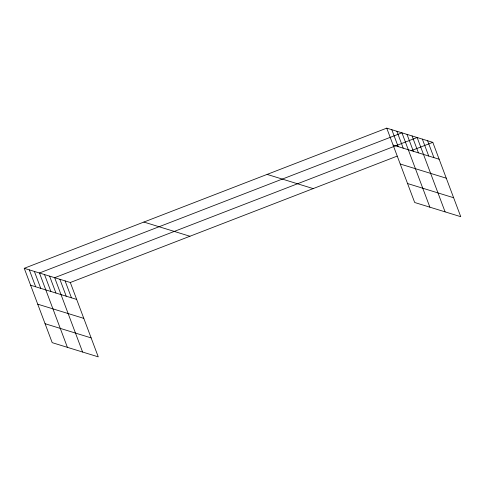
<?xml version="1.0" encoding="UTF-8"?>
<svg xmlns="http://www.w3.org/2000/svg" width="485" height="485" viewBox="0 0 485 485"><rect width="100%" height="100%" fill="white"/><g stroke="black" fill="none" stroke-linecap="round" stroke-linejoin="round"><path stroke-width="0.73" d="M24.25 268.314L70.313 282.506L98.261 356.857L52.198 342.659L24.25 268.314L386.739 128.143L432.802 142.341L460.75 216.686L414.687 202.494L386.739 128.143M70.313 282.506L397.13 156.134M411.116 150.726L432.802 142.341M393.099 145.057L439.161 159.25M400.222 164.009L446.285 178.207M407.564 183.536L453.627 197.734M267.12 174.4L313.183 188.598M143.875 222.057L189.932 236.25M30.603 285.222L76.666 299.421M37.733 304.174L83.796 318.372M45.069 323.707L91.131 337.899M427.582 140.729L433.942 157.643M422.362 139.122L428.722 156.037M445.091 211.86L417.142 137.516L54.653 277.681L82.596 352.031M412.074 135.952L418.434 152.866M407.012 134.393L413.365 151.302M429.886 207.18L401.944 132.829L39.449 272.994L67.397 347.345M396.875 131.265L403.229 148.18M391.807 129.707L398.167 146.615M65.093 280.9L71.447 297.808M59.873 279.287L66.227 296.202M49.585 276.117L55.939 293.031M44.517 274.558L50.877 291.467M34.386 271.436L40.74 288.345M29.318 269.872L35.672 286.787"/></g></svg>
